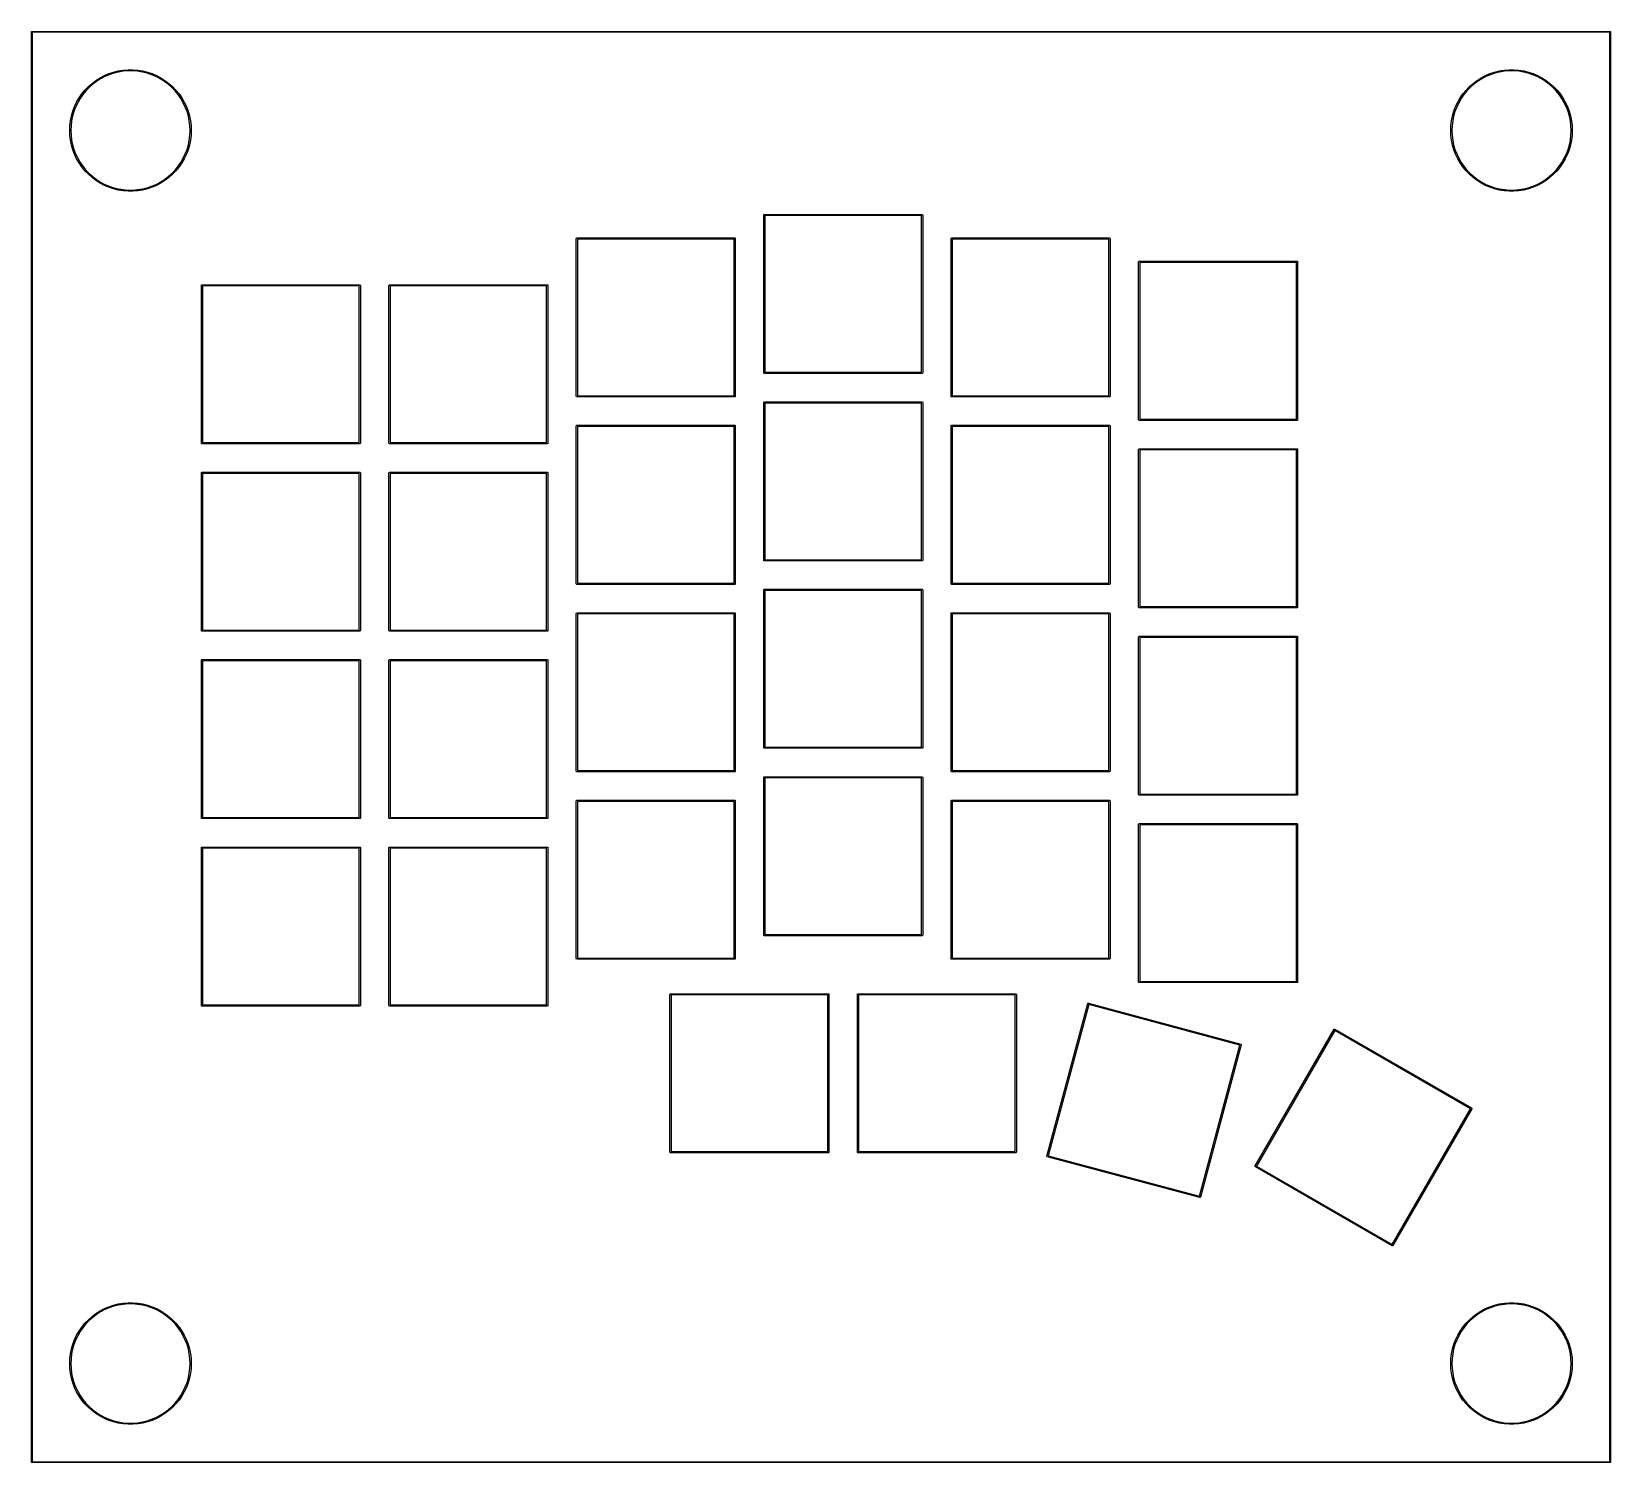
# Model space of a CAD drawing. Extents: x 50 to 210, y -155 to -10.
import ezdxf

# ---------------------------------------------------------------- set-up
doc = ezdxf.new("R2010")
doc.units = 0
doc.layers.add('BLACK', color=7, linetype='CONTINUOUS')

msp = doc.modelspace()

# ---------------------------------------------------------------- linework, layer by layer
at = {"layer": 'BLACK', "linetype": 'CONTINUOUS'}
for p, q in [((49.975, -10), (49.9823, -9.9823)), ((49.975, -155), (49.975, -10)), ((49.9823, -9.9823), (50, -9.975)), ((50, -9.975), (210, -9.975)), ((50.025, -10.025), (50.025, -154.975)), ((209.975, -10.025), (50.025, -10.025)), ((209.975, -154.975), (209.975, -10.025)), ((210, -9.975), (210.018, -9.9823)), ((210.018, -9.9823), (210.025, -10)), ((210.025, -10), (210.025, -155)), ((57.3593, -14.4347), (57.8156, -14.2403)), ((57.8564, -14.3479), (57.4086, -14.5387)), ((57.8156, -14.2403), (58.2862, -14.0832)), ((58.3182, -14.1938), (57.8564, -14.3479)), ((58.2862, -14.0832), (58.7678, -13.9645)), ((58.7909, -14.0773), (58.3182, -14.1938)), ((58.7678, -13.9645), (59.2575, -13.8849)), ((59.2714, -13.9992), (58.7909, -14.0773)), ((59.2575, -13.8849), (59.752, -13.845)), ((59.7566, -13.96), (59.2714, -13.9992)), ((59.752, -13.845), (60.248, -13.845)), ((60.2434, -13.96), (59.7566, -13.96)), ((60.7286, -13.9992), (60.2434, -13.96)), ((60.248, -13.845), (60.7425, -13.8849)), ((61.2091, -14.0773), (60.7286, -13.9992)), ((60.7425, -13.8849), (61.2322, -13.9645)), ((61.6818, -14.1938), (61.2091, -14.0773)), ((61.2322, -13.9645), (61.7138, -14.0832)), ((62.1436, -14.3479), (61.6818, -14.1938)), ((61.7138, -14.0832), (62.1844, -14.2403)), ((62.5914, -14.5387), (62.1436, -14.3479)), ((62.1844, -14.2403), (62.6407, -14.4347)), ((197.359, -14.4347), (197.816, -14.2403)), ((197.856, -14.3479), (197.409, -14.5387)), ((197.816, -14.2403), (198.286, -14.0832)), ((198.318, -14.1938), (197.856, -14.3479)), ((198.286, -14.0832), (198.768, -13.9645)), ((198.791, -14.0773), (198.318, -14.1938)), ((198.768, -13.9645), (199.257, -13.8849)), ((199.271, -13.9992), (198.791, -14.0773)), ((199.257, -13.8849), (199.752, -13.845)), ((199.757, -13.96), (199.271, -13.9992)), ((199.752, -13.845), (200.248, -13.845)), ((200.243, -13.96), (199.757, -13.96)), ((200.729, -13.9992), (200.243, -13.96)), ((200.248, -13.845), (200.743, -13.8849)), ((201.209, -14.0773), (200.729, -13.9992)), ((200.743, -13.8849), (201.232, -13.9645)), ((201.682, -14.1938), (201.209, -14.0773)), ((201.232, -13.9645), (201.714, -14.0832)), ((202.144, -14.3479), (201.682, -14.1938)), ((201.714, -14.0832), (202.184, -14.2403)), ((202.591, -14.5387), (202.144, -14.3479)), ((202.184, -14.2403), (202.641, -14.4347)), ((55.0754, -16.2994), (55.3892, -15.9152)), ((55.4753, -15.9915), (55.1674, -16.3686)), ((55.3892, -15.9152), (55.7328, -15.5574)), ((55.8125, -15.6404), (55.4753, -15.9915)), ((55.7328, -15.5574), (56.1041, -15.2284)), ((56.1769, -15.3176), (55.8125, -15.6404)), ((56.1041, -15.2284), (56.5007, -14.9304)), ((56.5661, -15.0251), (56.1769, -15.3176)), ((56.5007, -14.9304), (56.92, -14.6653)), ((56.9775, -14.765), (56.5661, -15.0251)), ((56.92, -14.6653), (57.3593, -14.4347)), ((57.4086, -14.5387), (56.9775, -14.765)), ((63.0225, -14.765), (62.5914, -14.5387)), ((62.6407, -14.4347), (63.08, -14.6653)), ((63.4339, -15.0251), (63.0225, -14.765)), ((63.08, -14.6653), (63.4993, -14.9304)), ((63.8231, -15.3176), (63.4339, -15.0251)), ((63.4993, -14.9304), (63.8959, -15.2284)), ((64.1875, -15.6404), (63.8231, -15.3176)), ((63.8959, -15.2284), (64.2672, -15.5574)), ((64.5247, -15.9915), (64.1875, -15.6404)), ((64.2672, -15.5574), (64.6108, -15.9152)), ((64.8326, -16.3686), (64.5247, -15.9915)), ((64.6108, -15.9152), (64.9246, -16.2994)), ((195.075, -16.2994), (195.389, -15.9152)), ((195.475, -15.9915), (195.167, -16.3686)), ((195.389, -15.9152), (195.733, -15.5574)), ((195.813, -15.6404), (195.475, -15.9915)), ((195.733, -15.5574), (196.104, -15.2284)), ((196.177, -15.3176), (195.813, -15.6404)), ((196.104, -15.2284), (196.501, -14.9304)), ((196.566, -15.0251), (196.177, -15.3176)), ((196.501, -14.9304), (196.92, -14.6653)), ((196.978, -14.765), (196.566, -15.0251)), ((196.92, -14.6653), (197.359, -14.4347)), ((197.409, -14.5387), (196.978, -14.765)), ((203.022, -14.765), (202.591, -14.5387)), ((202.641, -14.4347), (203.08, -14.6653)), ((203.434, -15.0251), (203.022, -14.765)), ((203.08, -14.6653), (203.499, -14.9304)), ((203.823, -15.3176), (203.434, -15.0251)), ((203.499, -14.9304), (203.896, -15.2284)), ((204.187, -15.6404), (203.823, -15.3176)), ((203.896, -15.2284), (204.267, -15.5574)), ((204.525, -15.9915), (204.187, -15.6404)), ((204.267, -15.5574), (204.611, -15.9152)), ((204.833, -16.3686), (204.525, -15.9915)), ((204.611, -15.9152), (204.925, -16.2994)), ((54.157, -18.0493), (54.3329, -17.5855)), ((54.3329, -17.5855), (54.5456, -17.1373)), ((54.6475, -17.1908), (54.4388, -17.6306)), ((54.5456, -17.1373), (54.7936, -16.7077)), ((54.8909, -16.7692), (54.6475, -17.1908)), ((54.7936, -16.7077), (55.0754, -16.2994)), ((55.1674, -16.3686), (54.8909, -16.7692)), ((65.1091, -16.7692), (64.8326, -16.3686)), ((64.9246, -16.2994), (65.2064, -16.7077)), ((65.3525, -17.1908), (65.1091, -16.7692)), ((65.2064, -16.7077), (65.4544, -17.1373)), ((65.5612, -17.6306), (65.3525, -17.1908)), ((65.4544, -17.1373), (65.6671, -17.5855)), ((65.6671, -17.5855), (65.843, -18.0493)), ((194.157, -18.0493), (194.333, -17.5855)), ((194.333, -17.5855), (194.546, -17.1373)), ((194.648, -17.1908), (194.439, -17.6306)), ((194.546, -17.1373), (194.794, -16.7077)), ((194.891, -16.7692), (194.648, -17.1908)), ((194.794, -16.7077), (195.075, -16.2994)), ((195.167, -16.3686), (194.891, -16.7692)), ((205.109, -16.7692), (204.833, -16.3686)), ((204.925, -16.2994), (205.206, -16.7077)), ((205.352, -17.1908), (205.109, -16.7692)), ((205.206, -16.7077), (205.454, -17.1373)), ((205.561, -17.6306), (205.352, -17.1908)), ((205.454, -17.1373), (205.667, -17.5855)), ((205.667, -17.5855), (205.843, -18.0493)), ((53.86, -19.5043), (53.9198, -19.0119)), ((53.9198, -19.0119), (54.019, -18.5258)), ((54.0334, -19.0303), (53.9747, -19.5136)), ((54.019, -18.5258), (54.157, -18.0493)), ((54.1308, -18.5534), (54.0334, -19.0303)), ((54.2662, -18.0858), (54.1308, -18.5534)), ((54.4388, -17.6306), (54.2662, -18.0858)), ((65.7338, -18.0858), (65.5612, -17.6306)), ((65.8692, -18.5534), (65.7338, -18.0858)), ((65.843, -18.0493), (65.981, -18.5258)), ((65.9666, -19.0303), (65.8692, -18.5534)), ((66.0253, -19.5136), (65.9666, -19.0303)), ((65.981, -18.5258), (66.0802, -19.0119)), ((66.0802, -19.0119), (66.14, -19.5043)), ((193.86, -19.5043), (193.92, -19.0119)), ((193.92, -19.0119), (194.019, -18.5258)), ((194.033, -19.0303), (193.975, -19.5136)), ((194.019, -18.5258), (194.157, -18.0493)), ((194.131, -18.5534), (194.033, -19.0303)), ((194.266, -18.0858), (194.131, -18.5534)), ((194.439, -17.6306), (194.266, -18.0858)), ((205.734, -18.0858), (205.561, -17.6306)), ((205.869, -18.5534), (205.734, -18.0858)), ((205.843, -18.0493), (205.981, -18.5258)), ((205.967, -19.0303), (205.869, -18.5534)), ((206.025, -19.5136), (205.967, -19.0303)), ((205.981, -18.5258), (206.08, -19.0119)), ((206.08, -19.0119), (206.14, -19.5043)), ((53.84, -20), (53.86, -19.5043)), ((53.86, -20.4957), (53.84, -20)), ((53.9198, -20.9881), (53.86, -20.4957)), ((53.9747, -19.5136), (53.9551, -20)), ((53.9551, -20), (53.9747, -20.4864)), ((53.9747, -20.4864), (54.0334, -20.9697)), ((65.9666, -20.9697), (66.0253, -20.4864)), ((66.0449, -20), (66.0253, -19.5136)), ((66.0253, -20.4864), (66.0449, -20)), ((66.14, -20.4957), (66.0802, -20.9881)), ((66.14, -19.5043), (66.16, -20)), ((66.16, -20), (66.14, -20.4957)), ((193.84, -20), (193.86, -19.5043)), ((193.86, -20.4957), (193.84, -20)), ((193.92, -20.9881), (193.86, -20.4957)), ((193.975, -19.5136), (193.955, -20)), ((193.955, -20), (193.975, -20.4864)), ((193.975, -20.4864), (194.033, -20.9697)), ((205.967, -20.9697), (206.025, -20.4864)), ((206.045, -20), (206.025, -19.5136)), ((206.025, -20.4864), (206.045, -20)), ((206.14, -20.4957), (206.08, -20.9881)), ((206.14, -19.5043), (206.16, -20)), ((206.16, -20), (206.14, -20.4957)), ((54.019, -21.4742), (53.9198, -20.9881)), ((54.157, -21.9507), (54.019, -21.4742)), ((54.0334, -20.9697), (54.1308, -21.4466)), ((54.1308, -21.4466), (54.2662, -21.9142)), ((54.3329, -22.4145), (54.157, -21.9507)), ((54.2662, -21.9142), (54.4388, -22.3694)), ((54.4388, -22.3694), (54.6475, -22.8092)), ((65.3525, -22.8092), (65.5612, -22.3694)), ((65.5612, -22.3694), (65.7338, -21.9142)), ((65.843, -21.9507), (65.6671, -22.4145)), ((65.7338, -21.9142), (65.8692, -21.4466)), ((65.981, -21.4742), (65.843, -21.9507)), ((65.8692, -21.4466), (65.9666, -20.9697)), ((66.0802, -20.9881), (65.981, -21.4742)), ((194.019, -21.4742), (193.92, -20.9881)), ((194.157, -21.9507), (194.019, -21.4742)), ((194.033, -20.9697), (194.131, -21.4466)), ((194.131, -21.4466), (194.266, -21.9142)), ((194.333, -22.4145), (194.157, -21.9507)), ((194.266, -21.9142), (194.439, -22.3694)), ((194.439, -22.3694), (194.648, -22.8092)), ((205.352, -22.8092), (205.561, -22.3694)), ((205.561, -22.3694), (205.734, -21.9142)), ((205.843, -21.9507), (205.667, -22.4145)), ((205.734, -21.9142), (205.869, -21.4466)), ((205.981, -21.4742), (205.843, -21.9507)), ((205.869, -21.4466), (205.967, -20.9697)), ((206.08, -20.9881), (205.981, -21.4742)), ((54.5456, -22.8627), (54.3329, -22.4145)), ((54.7936, -23.2923), (54.5456, -22.8627)), ((54.6475, -22.8092), (54.8909, -23.2308)), ((55.0754, -23.7006), (54.7936, -23.2923)), ((54.8909, -23.2308), (55.1674, -23.6314)), ((55.3892, -24.0848), (55.0754, -23.7006)), ((55.1674, -23.6314), (55.4753, -24.0085)), ((64.5247, -24.0085), (64.8326, -23.6314)), ((64.9246, -23.7006), (64.6108, -24.0848)), ((64.8326, -23.6314), (65.1091, -23.2308)), ((65.2064, -23.2923), (64.9246, -23.7006)), ((65.1091, -23.2308), (65.3525, -22.8092)), ((65.4544, -22.8627), (65.2064, -23.2923)), ((65.6671, -22.4145), (65.4544, -22.8627)), ((194.546, -22.8627), (194.333, -22.4145)), ((194.794, -23.2923), (194.546, -22.8627)), ((194.648, -22.8092), (194.891, -23.2308)), ((195.075, -23.7006), (194.794, -23.2923)), ((194.891, -23.2308), (195.167, -23.6314)), ((195.389, -24.0848), (195.075, -23.7006)), ((195.167, -23.6314), (195.475, -24.0085)), ((204.525, -24.0085), (204.833, -23.6314)), ((204.925, -23.7006), (204.611, -24.0848)), ((204.833, -23.6314), (205.109, -23.2308)), ((205.206, -23.2923), (204.925, -23.7006)), ((205.109, -23.2308), (205.352, -22.8092)), ((205.454, -22.8627), (205.206, -23.2923)), ((205.667, -22.4145), (205.454, -22.8627)), ((55.7328, -24.4426), (55.3892, -24.0848)), ((55.4753, -24.0085), (55.8125, -24.3596)), ((56.1041, -24.7716), (55.7328, -24.4426)), ((55.8125, -24.3596), (56.1769, -24.6824)), ((56.5007, -25.0696), (56.1041, -24.7716)), ((56.1769, -24.6824), (56.5661, -24.9749)), ((56.92, -25.3347), (56.5007, -25.0696)), ((56.5661, -24.9749), (56.9775, -25.235)), ((57.3593, -25.5653), (56.92, -25.3347)), ((56.9775, -25.235), (57.4086, -25.4613)), ((57.8156, -25.7597), (57.3593, -25.5653)), ((57.4086, -25.4613), (57.8564, -25.6521)), ((62.1436, -25.6521), (62.5914, -25.4613)), ((62.6407, -25.5653), (62.1844, -25.7597)), ((62.5914, -25.4613), (63.0225, -25.235)), ((63.08, -25.3347), (62.6407, -25.5653)), ((63.0225, -25.235), (63.4339, -24.9749)), ((63.4993, -25.0696), (63.08, -25.3347)), ((63.4339, -24.9749), (63.8231, -24.6824)), ((63.8959, -24.7716), (63.4993, -25.0696)), ((63.8231, -24.6824), (64.1875, -24.3596)), ((64.2672, -24.4426), (63.8959, -24.7716)), ((64.1875, -24.3596), (64.5247, -24.0085)), ((64.6108, -24.0848), (64.2672, -24.4426)), ((195.733, -24.4426), (195.389, -24.0848)), ((195.475, -24.0085), (195.813, -24.3596)), ((196.104, -24.7716), (195.733, -24.4426)), ((195.813, -24.3596), (196.177, -24.6824)), ((196.501, -25.0696), (196.104, -24.7716)), ((196.177, -24.6824), (196.566, -24.9749)), ((196.92, -25.3347), (196.501, -25.0696)), ((196.566, -24.9749), (196.978, -25.235)), ((197.359, -25.5653), (196.92, -25.3347)), ((196.978, -25.235), (197.409, -25.4613)), ((197.816, -25.7597), (197.359, -25.5653)), ((197.409, -25.4613), (197.856, -25.6521)), ((202.144, -25.6521), (202.591, -25.4613)), ((202.641, -25.5653), (202.184, -25.7597)), ((202.591, -25.4613), (203.022, -25.235)), ((203.08, -25.3347), (202.641, -25.5653)), ((203.022, -25.235), (203.434, -24.9749)), ((203.499, -25.0696), (203.08, -25.3347)), ((203.434, -24.9749), (203.823, -24.6824)), ((203.896, -24.7716), (203.499, -25.0696)), ((203.823, -24.6824), (204.187, -24.3596)), ((204.267, -24.4426), (203.896, -24.7716)), ((204.187, -24.3596), (204.525, -24.0085)), ((204.611, -24.0848), (204.267, -24.4426)), ((58.2862, -25.9168), (57.8156, -25.7597)), ((57.8564, -25.6521), (58.3182, -25.8062)), ((58.7678, -26.0355), (58.2862, -25.9168)), ((58.3182, -25.8062), (58.7909, -25.9227)), ((59.2575, -26.1151), (58.7678, -26.0355)), ((58.7909, -25.9227), (59.2714, -26.0008)), ((59.752, -26.155), (59.2575, -26.1151)), ((59.2714, -26.0008), (59.7566, -26.04)), ((60.248, -26.155), (59.752, -26.155)), ((59.7566, -26.04), (60.2434, -26.04)), ((60.2434, -26.04), (60.7286, -26.0008)), ((60.7425, -26.1151), (60.248, -26.155)), ((60.7286, -26.0008), (61.2091, -25.9227)), ((61.2322, -26.0355), (60.7425, -26.1151)), ((61.2091, -25.9227), (61.6818, -25.8062)), ((61.7138, -25.9168), (61.2322, -26.0355)), ((61.6818, -25.8062), (62.1436, -25.6521)), ((62.1844, -25.7597), (61.7138, -25.9168)), ((198.286, -25.9168), (197.816, -25.7597)), ((197.856, -25.6521), (198.318, -25.8062)), ((198.768, -26.0355), (198.286, -25.9168)), ((198.318, -25.8062), (198.791, -25.9227)), ((199.257, -26.1151), (198.768, -26.0355)), ((198.791, -25.9227), (199.271, -26.0008)), ((199.752, -26.155), (199.257, -26.1151)), ((199.271, -26.0008), (199.757, -26.04)), ((200.248, -26.155), (199.752, -26.155)), ((199.757, -26.04), (200.243, -26.04)), ((200.243, -26.04), (200.729, -26.0008)), ((200.743, -26.1151), (200.248, -26.155)), ((200.729, -26.0008), (201.209, -25.9227)), ((201.232, -26.0355), (200.743, -26.1151)), ((201.209, -25.9227), (201.682, -25.8062)), ((201.714, -25.9168), (201.232, -26.0355)), ((201.682, -25.8062), (202.144, -25.6521)), ((202.184, -25.7597), (201.714, -25.9168)), ((124.19, -28.575), (124.208, -28.5326)), ((124.19, -44.575), (124.19, -28.575)), ((124.208, -28.5326), (124.25, -28.515)), ((124.25, -28.515), (140.25, -28.515)), ((124.31, -28.635), (124.31, -44.515)), ((140.19, -28.635), (124.31, -28.635)), ((140.19, -44.515), (140.19, -28.635)), ((140.25, -28.515), (140.292, -28.5326)), ((140.292, -28.5326), (140.31, -28.575)), ((140.31, -28.575), (140.31, -44.575)), ((105.19, -30.95), (105.208, -30.9076)), ((105.19, -46.95), (105.19, -30.95)), ((105.208, -30.9076), (105.25, -30.89)), ((105.25, -30.89), (121.25, -30.89)), ((105.31, -31.01), (105.31, -46.89)), ((121.19, -31.01), (105.31, -31.01)), ((121.19, -46.89), (121.19, -31.01)), ((121.25, -30.89), (121.292, -30.9076)), ((121.292, -30.9076), (121.31, -30.95)), ((121.31, -30.95), (121.31, -46.95)), ((143.19, -30.95), (143.208, -30.9076)), ((143.19, -46.95), (143.19, -30.95)), ((143.208, -30.9076), (143.25, -30.89)), ((143.25, -30.89), (159.25, -30.89)), ((143.31, -31.01), (143.31, -46.89)), ((159.19, -31.01), (143.31, -31.01)), ((159.19, -46.89), (159.19, -31.01)), ((159.25, -30.89), (159.292, -30.9076)), ((159.292, -30.9076), (159.31, -30.95)), ((159.31, -30.95), (159.31, -46.95)), ((162.19, -33.325), (162.208, -33.2826)), ((162.19, -49.325), (162.19, -33.325)), ((162.208, -33.2826), (162.25, -33.265)), ((162.25, -33.265), (178.25, -33.265)), ((162.31, -33.385), (162.31, -49.265)), ((178.19, -33.385), (162.31, -33.385)), ((178.19, -49.265), (178.19, -33.385)), ((178.25, -33.265), (178.292, -33.2826)), ((178.292, -33.2826), (178.31, -33.325)), ((178.31, -33.325), (178.31, -49.325)), ((67.19, -35.7), (67.2076, -35.6576)), ((67.19, -51.7), (67.19, -35.7)), ((67.2076, -35.6576), (67.25, -35.64)), ((67.25, -35.64), (83.25, -35.64)), ((67.31, -35.76), (67.31, -51.64)), ((83.19, -35.76), (67.31, -35.76)), ((83.19, -51.64), (83.19, -35.76)), ((83.25, -35.64), (83.2924, -35.6576)), ((83.2924, -35.6576), (83.31, -35.7)), ((83.31, -35.7), (83.31, -51.7)), ((86.19, -35.7), (86.2076, -35.6576)), ((86.19, -51.7), (86.19, -35.7)), ((86.2076, -35.6576), (86.25, -35.64)), ((86.25, -35.64), (102.25, -35.64)), ((86.31, -35.76), (86.31, -51.64)), ((102.19, -35.76), (86.31, -35.76)), ((102.19, -51.64), (102.19, -35.76)), ((102.25, -35.64), (102.292, -35.6576)), ((102.292, -35.6576), (102.31, -35.7)), ((102.31, -35.7), (102.31, -51.7)), ((124.208, -44.6174), (124.19, -44.575)), ((124.25, -44.635), (124.208, -44.6174)), ((140.25, -44.635), (124.25, -44.635)), ((124.31, -44.515), (140.19, -44.515)), ((140.292, -44.6174), (140.25, -44.635)), ((140.31, -44.575), (140.292, -44.6174)), ((105.208, -46.9924), (105.19, -46.95)), ((105.25, -47.01), (105.208, -46.9924)), ((121.25, -47.01), (105.25, -47.01)), ((105.31, -46.89), (121.19, -46.89)), ((121.292, -46.9924), (121.25, -47.01)), ((121.31, -46.95), (121.292, -46.9924)), ((124.19, -47.575), (124.208, -47.5326)), ((124.19, -63.575), (124.19, -47.575)), ((124.208, -47.5326), (124.25, -47.515)), ((124.25, -47.515), (140.25, -47.515)), ((124.31, -47.635), (124.31, -63.515)), ((140.19, -47.635), (124.31, -47.635)), ((140.19, -63.515), (140.19, -47.635)), ((140.25, -47.515), (140.292, -47.5326)), ((140.292, -47.5326), (140.31, -47.575)), ((140.31, -47.575), (140.31, -63.575)), ((143.208, -46.9924), (143.19, -46.95)), ((143.25, -47.01), (143.208, -46.9924)), ((159.25, -47.01), (143.25, -47.01)), ((143.31, -46.89), (159.19, -46.89)), ((159.292, -46.9924), (159.25, -47.01)), ((159.31, -46.95), (159.292, -46.9924)), ((162.208, -49.3674), (162.19, -49.325)), ((162.25, -49.385), (162.208, -49.3674)), ((178.25, -49.385), (162.25, -49.385)), ((162.31, -49.265), (178.19, -49.265)), ((178.292, -49.3674), (178.25, -49.385)), ((178.31, -49.325), (178.292, -49.3674)), ((105.19, -49.95), (105.208, -49.9076)), ((105.19, -65.95), (105.19, -49.95)), ((105.208, -49.9076), (105.25, -49.89)), ((105.25, -49.89), (121.25, -49.89)), ((105.31, -50.01), (105.31, -65.89)), ((121.19, -50.01), (105.31, -50.01)), ((121.19, -65.89), (121.19, -50.01)), ((121.25, -49.89), (121.292, -49.9076)), ((121.292, -49.9076), (121.31, -49.95)), ((121.31, -49.95), (121.31, -65.95)), ((143.19, -49.95), (143.208, -49.9076)), ((143.19, -65.95), (143.19, -49.95)), ((143.208, -49.9076), (143.25, -49.89)), ((143.25, -49.89), (159.25, -49.89)), ((143.31, -50.01), (143.31, -65.89)), ((159.19, -50.01), (143.31, -50.01)), ((159.19, -65.89), (159.19, -50.01)), ((159.25, -49.89), (159.292, -49.9076)), ((159.292, -49.9076), (159.31, -49.95)), ((159.31, -49.95), (159.31, -65.95)), ((67.2076, -51.7424), (67.19, -51.7)), ((67.25, -51.76), (67.2076, -51.7424)), ((83.25, -51.76), (67.25, -51.76)), ((67.31, -51.64), (83.19, -51.64)), ((83.2924, -51.7424), (83.25, -51.76)), ((83.31, -51.7), (83.2924, -51.7424)), ((86.2076, -51.7424), (86.19, -51.7)), ((86.25, -51.76), (86.2076, -51.7424)), ((102.25, -51.76), (86.25, -51.76)), ((86.31, -51.64), (102.19, -51.64)), ((102.292, -51.7424), (102.25, -51.76)), ((102.31, -51.7), (102.292, -51.7424)), ((162.19, -52.325), (162.208, -52.2826)), ((162.19, -68.325), (162.19, -52.325)), ((162.208, -52.2826), (162.25, -52.265)), ((162.25, -52.265), (178.25, -52.265)), ((162.31, -52.385), (162.31, -68.265)), ((178.19, -52.385), (162.31, -52.385)), ((178.19, -68.265), (178.19, -52.385)), ((178.25, -52.265), (178.292, -52.2826)), ((178.292, -52.2826), (178.31, -52.325)), ((178.31, -52.325), (178.31, -68.325)), ((67.19, -54.7), (67.2076, -54.6576)), ((67.19, -70.7), (67.19, -54.7)), ((67.2076, -54.6576), (67.25, -54.64)), ((67.25, -54.64), (83.25, -54.64)), ((67.31, -54.76), (67.31, -70.64)), ((83.19, -54.76), (67.31, -54.76)), ((83.19, -70.64), (83.19, -54.76)), ((83.25, -54.64), (83.2924, -54.6576)), ((83.2924, -54.6576), (83.31, -54.7)), ((83.31, -54.7), (83.31, -70.7)), ((86.19, -54.7), (86.2076, -54.6576)), ((86.19, -70.7), (86.19, -54.7)), ((86.2076, -54.6576), (86.25, -54.64)), ((86.25, -54.64), (102.25, -54.64)), ((86.31, -54.76), (86.31, -70.64)), ((102.19, -54.76), (86.31, -54.76)), ((102.19, -70.64), (102.19, -54.76)), ((102.25, -54.64), (102.292, -54.6576)), ((102.292, -54.6576), (102.31, -54.7)), ((102.31, -54.7), (102.31, -70.7)), ((124.208, -63.6174), (124.19, -63.575)), ((124.25, -63.635), (124.208, -63.6174)), ((140.25, -63.635), (124.25, -63.635)), ((124.31, -63.515), (140.19, -63.515)), ((140.292, -63.6174), (140.25, -63.635)), ((140.31, -63.575), (140.292, -63.6174)), ((105.208, -65.9924), (105.19, -65.95)), ((105.25, -66.01), (105.208, -65.9924)), ((121.25, -66.01), (105.25, -66.01)), ((105.31, -65.89), (121.19, -65.89)), ((121.292, -65.9924), (121.25, -66.01)), ((121.31, -65.95), (121.292, -65.9924)), ((124.19, -66.575), (124.208, -66.5326)), ((124.19, -82.575), (124.19, -66.575)), ((124.208, -66.5326), (124.25, -66.515)), ((124.25, -66.515), (140.25, -66.515)), ((124.31, -66.635), (124.31, -82.515)), ((140.19, -66.635), (124.31, -66.635)), ((140.19, -82.515), (140.19, -66.635)), ((140.25, -66.515), (140.292, -66.5326)), ((140.292, -66.5326), (140.31, -66.575)), ((140.31, -66.575), (140.31, -82.575)), ((143.208, -65.9924), (143.19, -65.95)), ((143.25, -66.01), (143.208, -65.9924)), ((159.25, -66.01), (143.25, -66.01)), ((143.31, -65.89), (159.19, -65.89)), ((159.292, -65.9924), (159.25, -66.01)), ((159.31, -65.95), (159.292, -65.9924)), ((162.208, -68.3674), (162.19, -68.325)), ((162.25, -68.385), (162.208, -68.3674)), ((178.25, -68.385), (162.25, -68.385)), ((162.31, -68.265), (178.19, -68.265)), ((178.292, -68.3674), (178.25, -68.385)), ((178.31, -68.325), (178.292, -68.3674)), ((105.19, -68.95), (105.208, -68.9076)), ((105.19, -84.95), (105.19, -68.95)), ((105.208, -68.9076), (105.25, -68.89)), ((105.25, -68.89), (121.25, -68.89)), ((105.31, -69.01), (105.31, -84.89)), ((121.19, -69.01), (105.31, -69.01)), ((121.19, -84.89), (121.19, -69.01)), ((121.25, -68.89), (121.292, -68.9076)), ((121.292, -68.9076), (121.31, -68.95)), ((121.31, -68.95), (121.31, -84.95)), ((143.19, -68.95), (143.208, -68.9076)), ((143.19, -84.95), (143.19, -68.95)), ((143.208, -68.9076), (143.25, -68.89)), ((143.25, -68.89), (159.25, -68.89)), ((143.31, -69.01), (143.31, -84.89)), ((159.19, -69.01), (143.31, -69.01)), ((159.19, -84.89), (159.19, -69.01)), ((159.25, -68.89), (159.292, -68.9076)), ((159.292, -68.9076), (159.31, -68.95)), ((159.31, -68.95), (159.31, -84.95)), ((67.2076, -70.7424), (67.19, -70.7)), ((67.25, -70.76), (67.2076, -70.7424)), ((83.25, -70.76), (67.25, -70.76)), ((67.31, -70.64), (83.19, -70.64)), ((83.2924, -70.7424), (83.25, -70.76)), ((83.31, -70.7), (83.2924, -70.7424)), ((86.2076, -70.7424), (86.19, -70.7)), ((86.25, -70.76), (86.2076, -70.7424)), ((102.25, -70.76), (86.25, -70.76)), ((86.31, -70.64), (102.19, -70.64)), ((102.292, -70.7424), (102.25, -70.76)), ((102.31, -70.7), (102.292, -70.7424)), ((162.19, -71.325), (162.208, -71.2826)), ((162.19, -87.325), (162.19, -71.325)), ((162.208, -71.2826), (162.25, -71.265)), ((162.25, -71.265), (178.25, -71.265)), ((162.31, -71.385), (162.31, -87.265)), ((178.19, -71.385), (162.31, -71.385)), ((178.19, -87.265), (178.19, -71.385)), ((178.25, -71.265), (178.292, -71.2826)), ((178.292, -71.2826), (178.31, -71.325)), ((178.31, -71.325), (178.31, -87.325)), ((67.19, -73.7), (67.2076, -73.6576)), ((67.19, -89.7), (67.19, -73.7)), ((67.2076, -73.6576), (67.25, -73.64)), ((67.25, -73.64), (83.25, -73.64)), ((67.31, -73.76), (67.31, -89.64)), ((83.19, -73.76), (67.31, -73.76)), ((83.19, -89.64), (83.19, -73.76)), ((83.25, -73.64), (83.2924, -73.6576)), ((83.2924, -73.6576), (83.31, -73.7)), ((83.31, -73.7), (83.31, -89.7)), ((86.19, -73.7), (86.2076, -73.6576)), ((86.19, -89.7), (86.19, -73.7)), ((86.2076, -73.6576), (86.25, -73.64)), ((86.25, -73.64), (102.25, -73.64)), ((86.31, -73.76), (86.31, -89.64)), ((102.19, -73.76), (86.31, -73.76)), ((102.19, -89.64), (102.19, -73.76)), ((102.25, -73.64), (102.292, -73.6576)), ((102.292, -73.6576), (102.31, -73.7)), ((102.31, -73.7), (102.31, -89.7)), ((124.208, -82.6174), (124.19, -82.575)), ((124.25, -82.635), (124.208, -82.6174)), ((140.25, -82.635), (124.25, -82.635)), ((124.31, -82.515), (140.19, -82.515)), ((140.292, -82.6174), (140.25, -82.635)), ((140.31, -82.575), (140.292, -82.6174)), ((105.208, -84.9924), (105.19, -84.95)), ((105.25, -85.01), (105.208, -84.9924)), ((121.25, -85.01), (105.25, -85.01)), ((105.31, -84.89), (121.19, -84.89)), ((121.292, -84.9924), (121.25, -85.01)), ((121.31, -84.95), (121.292, -84.9924)), ((124.19, -85.575), (124.208, -85.5326)), ((124.19, -101.575), (124.19, -85.575)), ((124.208, -85.5326), (124.25, -85.515)), ((124.25, -85.515), (140.25, -85.515)), ((124.31, -85.635), (124.31, -101.515)), ((140.19, -85.635), (124.31, -85.635)), ((140.19, -101.515), (140.19, -85.635)), ((140.25, -85.515), (140.292, -85.5326)), ((140.292, -85.5326), (140.31, -85.575)), ((140.31, -85.575), (140.31, -101.575)), ((143.208, -84.9924), (143.19, -84.95)), ((143.25, -85.01), (143.208, -84.9924)), ((159.25, -85.01), (143.25, -85.01)), ((143.31, -84.89), (159.19, -84.89)), ((159.292, -84.9924), (159.25, -85.01)), ((159.31, -84.95), (159.292, -84.9924)), ((105.19, -87.95), (105.208, -87.9076)), ((105.19, -103.95), (105.19, -87.95)), ((105.208, -87.9076), (105.25, -87.89)), ((105.25, -87.89), (121.25, -87.89)), ((105.31, -88.01), (105.31, -103.89)), ((121.19, -88.01), (105.31, -88.01)), ((121.19, -103.89), (121.19, -88.01)), ((121.25, -87.89), (121.292, -87.9076)), ((121.292, -87.9076), (121.31, -87.95)), ((121.31, -87.95), (121.31, -103.95)), ((143.19, -87.95), (143.208, -87.9076)), ((143.19, -103.95), (143.19, -87.95)), ((143.208, -87.9076), (143.25, -87.89)), ((143.25, -87.89), (159.25, -87.89)), ((143.31, -88.01), (143.31, -103.89)), ((159.19, -88.01), (143.31, -88.01)), ((159.19, -103.89), (159.19, -88.01)), ((159.25, -87.89), (159.292, -87.9076)), ((159.292, -87.9076), (159.31, -87.95)), ((159.31, -87.95), (159.31, -103.95)), ((162.208, -87.3674), (162.19, -87.325)), ((162.25, -87.385), (162.208, -87.3674)), ((178.25, -87.385), (162.25, -87.385)), ((162.31, -87.265), (178.19, -87.265)), ((178.292, -87.3674), (178.25, -87.385)), ((178.31, -87.325), (178.292, -87.3674)), ((67.2076, -89.7424), (67.19, -89.7)), ((67.25, -89.76), (67.2076, -89.7424)), ((83.25, -89.76), (67.25, -89.76)), ((67.31, -89.64), (83.19, -89.64)), ((83.2924, -89.7424), (83.25, -89.76)), ((83.31, -89.7), (83.2924, -89.7424)), ((86.2076, -89.7424), (86.19, -89.7)), ((86.25, -89.76), (86.2076, -89.7424)), ((102.25, -89.76), (86.25, -89.76)), ((86.31, -89.64), (102.19, -89.64)), ((102.292, -89.7424), (102.25, -89.76)), ((102.31, -89.7), (102.292, -89.7424)), ((162.19, -90.325), (162.208, -90.2826)), ((162.19, -106.325), (162.19, -90.325)), ((162.208, -90.2826), (162.25, -90.265)), ((162.25, -90.265), (178.25, -90.265)), ((162.31, -90.385), (162.31, -106.265)), ((178.19, -90.385), (162.31, -90.385)), ((178.19, -106.265), (178.19, -90.385)), ((178.25, -90.265), (178.292, -90.2826)), ((178.292, -90.2826), (178.31, -90.325)), ((178.31, -90.325), (178.31, -106.325)), ((67.19, -92.7), (67.2076, -92.6576)), ((67.19, -108.7), (67.19, -92.7)), ((67.2076, -92.6576), (67.25, -92.64)), ((67.25, -92.64), (83.25, -92.64)), ((67.31, -92.76), (67.31, -108.64)), ((83.19, -92.76), (67.31, -92.76)), ((83.19, -108.64), (83.19, -92.76)), ((83.25, -92.64), (83.2924, -92.6576)), ((83.2924, -92.6576), (83.31, -92.7)), ((83.31, -92.7), (83.31, -108.7)), ((86.19, -92.7), (86.2076, -92.6576)), ((86.19, -108.7), (86.19, -92.7)), ((86.2076, -92.6576), (86.25, -92.64)), ((86.25, -92.64), (102.25, -92.64)), ((86.31, -92.76), (86.31, -108.64)), ((102.19, -92.76), (86.31, -92.76)), ((102.19, -108.64), (102.19, -92.76)), ((102.25, -92.64), (102.292, -92.6576)), ((102.292, -92.6576), (102.31, -92.7)), ((102.31, -92.7), (102.31, -108.7)), ((124.208, -101.617), (124.19, -101.575)), ((124.25, -101.635), (124.208, -101.617)), ((140.25, -101.635), (124.25, -101.635)), ((124.31, -101.515), (140.19, -101.515)), ((140.292, -101.617), (140.25, -101.635)), ((140.31, -101.575), (140.292, -101.617)), ((105.208, -103.992), (105.19, -103.95)), ((105.25, -104.01), (105.208, -103.992)), ((121.25, -104.01), (105.25, -104.01)), ((105.31, -103.89), (121.19, -103.89)), ((121.292, -103.992), (121.25, -104.01)), ((121.31, -103.95), (121.292, -103.992)), ((143.208, -103.992), (143.19, -103.95)), ((143.25, -104.01), (143.208, -103.992)), ((159.25, -104.01), (143.25, -104.01)), ((143.31, -103.89), (159.19, -103.89)), ((159.292, -103.992), (159.25, -104.01)), ((159.31, -103.95), (159.292, -103.992)), ((162.208, -106.367), (162.19, -106.325)), ((162.25, -106.385), (162.208, -106.367)), ((178.25, -106.385), (162.25, -106.385)), ((162.31, -106.265), (178.19, -106.265)), ((178.292, -106.367), (178.25, -106.385)), ((178.31, -106.325), (178.292, -106.367)), ((67.2076, -108.742), (67.19, -108.7)), ((67.25, -108.76), (67.2076, -108.742)), ((83.25, -108.76), (67.25, -108.76)), ((67.31, -108.64), (83.19, -108.64)), ((83.2924, -108.742), (83.25, -108.76)), ((83.31, -108.7), (83.2924, -108.742)), ((86.2076, -108.742), (86.19, -108.7)), ((86.25, -108.76), (86.2076, -108.742)), ((102.25, -108.76), (86.25, -108.76)), ((86.31, -108.64), (102.19, -108.64)), ((102.292, -108.742), (102.25, -108.76)), ((102.31, -108.7), (102.292, -108.742)), ((114.69, -107.575), (114.708, -107.533)), ((114.69, -123.575), (114.69, -107.575)), ((114.708, -107.533), (114.75, -107.515)), ((114.75, -107.515), (130.75, -107.515)), ((114.81, -107.635), (114.81, -123.515)), ((130.69, -107.635), (114.81, -107.635)), ((130.69, -123.515), (130.69, -107.635)), ((130.75, -107.515), (130.792, -107.533)), ((130.792, -107.533), (130.81, -107.575)), ((130.81, -107.575), (130.81, -123.575)), ((133.69, -107.575), (133.708, -107.533)), ((133.69, -123.575), (133.69, -107.575)), ((133.708, -107.533), (133.75, -107.515)), ((133.75, -107.515), (149.75, -107.515)), ((133.81, -107.635), (133.81, -123.515)), ((149.69, -107.635), (133.81, -107.635)), ((149.69, -123.515), (149.69, -107.635)), ((149.75, -107.515), (149.792, -107.533)), ((149.792, -107.533), (149.81, -107.575)), ((149.81, -107.575), (149.81, -123.575)), ((152.894, -123.967), (157.035, -108.512)), ((157.135, -108.601), (153.025, -123.94)), ((157.035, -108.512), (157.063, -108.475)), ((157.063, -108.475), (157.108, -108.469)), ((157.108, -108.469), (172.563, -112.611)), ((172.474, -112.711), (157.135, -108.601)), ((174.02, -124.974), (182.02, -111.117)), ((182.094, -111.229), (174.154, -124.982)), ((182.02, -111.117), (182.056, -111.089)), ((182.02, -111.117), (182.02, -111.117)), ((182.056, -111.089), (182.102, -111.095)), ((195.846, -119.169), (182.094, -111.229)), ((182.102, -111.095), (195.958, -119.095)), ((168.364, -128.05), (172.474, -112.711)), ((172.606, -112.684), (168.465, -128.139)), ((172.563, -112.611), (172.6, -112.638)), ((172.6, -112.638), (172.606, -112.684)), ((187.906, -132.922), (195.846, -119.169)), ((195.98, -119.177), (187.98, -133.034)), ((195.958, -119.095), (195.958, -119.095)), ((195.958, -119.095), (195.986, -119.132)), ((195.986, -119.132), (195.98, -119.177)), ((114.708, -123.617), (114.69, -123.575)), ((114.75, -123.635), (114.708, -123.617)), ((130.75, -123.635), (114.75, -123.635)), ((114.81, -123.515), (130.69, -123.515)), ((130.792, -123.617), (130.75, -123.635)), ((130.81, -123.575), (130.792, -123.617)), ((133.708, -123.617), (133.69, -123.575)), ((133.75, -123.635), (133.708, -123.617)), ((149.75, -123.635), (133.75, -123.635)), ((133.81, -123.515), (149.69, -123.515)), ((149.792, -123.617), (149.75, -123.635)), ((149.81, -123.575), (149.792, -123.617)), ((152.9, -124.012), (152.894, -123.967)), ((152.936, -124.04), (152.9, -124.012)), ((168.391, -128.181), (152.936, -124.04)), ((153.025, -123.94), (168.364, -128.05)), ((174.014, -125.019), (174.02, -124.974)), ((174.042, -125.056), (174.014, -125.019)), ((174.02, -124.974), (174.02, -124.974)), ((187.898, -133.056), (174.042, -125.056)), ((174.154, -124.982), (187.906, -132.922)), ((168.437, -128.175), (168.391, -128.181)), ((168.465, -128.139), (168.437, -128.175)), ((187.944, -133.062), (187.898, -133.056)), ((187.98, -133.034), (187.944, -133.062)), ((187.98, -133.034), (187.98, -133.034)), ((57.3593, -139.435), (57.8156, -139.24)), ((57.8156, -139.24), (58.2862, -139.083)), ((58.3182, -139.194), (57.8564, -139.348)), ((58.2862, -139.083), (58.7678, -138.964)), ((58.7909, -139.077), (58.3182, -139.194)), ((58.7678, -138.964), (59.2575, -138.885)), ((59.2714, -138.999), (58.7909, -139.077)), ((59.2575, -138.885), (59.752, -138.845)), ((59.7566, -138.96), (59.2714, -138.999)), ((59.752, -138.845), (60.248, -138.845)), ((60.2434, -138.96), (59.7566, -138.96)), ((60.7286, -138.999), (60.2434, -138.96)), ((60.248, -138.845), (60.7425, -138.885)), ((61.2091, -139.077), (60.7286, -138.999)), ((60.7425, -138.885), (61.2322, -138.964)), ((61.6818, -139.194), (61.2091, -139.077)), ((61.2322, -138.964), (61.7138, -139.083)), ((62.1436, -139.348), (61.6818, -139.194)), ((61.7138, -139.083), (62.1844, -139.24)), ((62.1844, -139.24), (62.6407, -139.435)), ((197.359, -139.435), (197.816, -139.24)), ((197.816, -139.24), (198.286, -139.083)), ((198.318, -139.194), (197.856, -139.348)), ((198.286, -139.083), (198.768, -138.964)), ((198.791, -139.077), (198.318, -139.194)), ((198.768, -138.964), (199.257, -138.885)), ((199.271, -138.999), (198.791, -139.077)), ((199.257, -138.885), (199.752, -138.845)), ((199.757, -138.96), (199.271, -138.999)), ((199.752, -138.845), (200.248, -138.845)), ((200.243, -138.96), (199.757, -138.96)), ((200.729, -138.999), (200.243, -138.96)), ((200.248, -138.845), (200.743, -138.885)), ((201.209, -139.077), (200.729, -138.999)), ((200.743, -138.885), (201.232, -138.964)), ((201.682, -139.194), (201.209, -139.077)), ((201.232, -138.964), (201.714, -139.083)), ((202.144, -139.348), (201.682, -139.194)), ((201.714, -139.083), (202.184, -139.24)), ((202.184, -139.24), (202.641, -139.435)), ((55.3892, -140.915), (55.7328, -140.557)), ((55.8125, -140.64), (55.4753, -140.991)), ((55.7328, -140.557), (56.1041, -140.228)), ((56.1769, -140.318), (55.8125, -140.64)), ((56.1041, -140.228), (56.5007, -139.93)), ((56.5661, -140.025), (56.1769, -140.318)), ((56.5007, -139.93), (56.92, -139.665)), ((56.9775, -139.765), (56.5661, -140.025)), ((56.92, -139.665), (57.3593, -139.435)), ((57.4086, -139.539), (56.9775, -139.765)), ((57.8564, -139.348), (57.4086, -139.539)), ((62.5914, -139.539), (62.1436, -139.348)), ((63.0225, -139.765), (62.5914, -139.539)), ((62.6407, -139.435), (63.08, -139.665)), ((63.4339, -140.025), (63.0225, -139.765)), ((63.08, -139.665), (63.4993, -139.93)), ((63.8231, -140.318), (63.4339, -140.025)), ((63.4993, -139.93), (63.8959, -140.228)), ((64.1875, -140.64), (63.8231, -140.318)), ((63.8959, -140.228), (64.2672, -140.557)), ((64.5247, -140.991), (64.1875, -140.64)), ((64.2672, -140.557), (64.6108, -140.915)), ((195.389, -140.915), (195.733, -140.557)), ((195.813, -140.64), (195.475, -140.991)), ((195.733, -140.557), (196.104, -140.228)), ((196.177, -140.318), (195.813, -140.64)), ((196.104, -140.228), (196.501, -139.93)), ((196.566, -140.025), (196.177, -140.318)), ((196.501, -139.93), (196.92, -139.665)), ((196.978, -139.765), (196.566, -140.025)), ((196.92, -139.665), (197.359, -139.435)), ((197.409, -139.539), (196.978, -139.765)), ((197.856, -139.348), (197.409, -139.539)), ((202.591, -139.539), (202.144, -139.348)), ((203.022, -139.765), (202.591, -139.539)), ((202.641, -139.435), (203.08, -139.665)), ((203.434, -140.025), (203.022, -139.765)), ((203.08, -139.665), (203.499, -139.93)), ((203.823, -140.318), (203.434, -140.025)), ((203.499, -139.93), (203.896, -140.228)), ((204.187, -140.64), (203.823, -140.318)), ((203.896, -140.228), (204.267, -140.557)), ((204.525, -140.991), (204.187, -140.64)), ((204.267, -140.557), (204.611, -140.915)), ((54.3329, -142.585), (54.5456, -142.137)), ((54.6475, -142.191), (54.4388, -142.631)), ((54.5456, -142.137), (54.7936, -141.708)), ((54.8909, -141.769), (54.6475, -142.191)), ((54.7936, -141.708), (55.0754, -141.299)), ((55.1674, -141.369), (54.8909, -141.769)), ((55.0754, -141.299), (55.3892, -140.915)), ((55.4753, -140.991), (55.1674, -141.369)), ((64.8326, -141.369), (64.5247, -140.991)), ((64.6108, -140.915), (64.9246, -141.299)), ((65.1091, -141.769), (64.8326, -141.369)), ((64.9246, -141.299), (65.2064, -141.708)), ((65.3525, -142.191), (65.1091, -141.769)), ((65.2064, -141.708), (65.4544, -142.137)), ((65.5612, -142.631), (65.3525, -142.191)), ((65.4544, -142.137), (65.6671, -142.585)), ((194.333, -142.585), (194.546, -142.137)), ((194.648, -142.191), (194.439, -142.631)), ((194.546, -142.137), (194.794, -141.708)), ((194.891, -141.769), (194.648, -142.191)), ((194.794, -141.708), (195.075, -141.299)), ((195.167, -141.369), (194.891, -141.769)), ((195.075, -141.299), (195.389, -140.915)), ((195.475, -140.991), (195.167, -141.369)), ((204.833, -141.369), (204.525, -140.991)), ((204.611, -140.915), (204.925, -141.299)), ((205.109, -141.769), (204.833, -141.369)), ((204.925, -141.299), (205.206, -141.708)), ((205.352, -142.191), (205.109, -141.769)), ((205.206, -141.708), (205.454, -142.137)), ((205.561, -142.631), (205.352, -142.191)), ((205.454, -142.137), (205.667, -142.585)), ((53.86, -144.504), (53.9198, -144.012)), ((53.9198, -144.012), (54.019, -143.526)), ((54.0334, -144.03), (53.9747, -144.514)), ((54.019, -143.526), (54.157, -143.049)), ((54.1308, -143.553), (54.0334, -144.03)), ((54.2662, -143.086), (54.1308, -143.553)), ((54.157, -143.049), (54.3329, -142.585)), ((54.4388, -142.631), (54.2662, -143.086)), ((65.7338, -143.086), (65.5612, -142.631)), ((65.6671, -142.585), (65.843, -143.049)), ((65.8692, -143.553), (65.7338, -143.086)), ((65.843, -143.049), (65.981, -143.526)), ((65.9666, -144.03), (65.8692, -143.553)), ((66.0253, -144.514), (65.9666, -144.03)), ((65.981, -143.526), (66.0802, -144.012)), ((66.0802, -144.012), (66.14, -144.504)), ((193.86, -144.504), (193.92, -144.012)), ((193.92, -144.012), (194.019, -143.526)), ((194.033, -144.03), (193.975, -144.514)), ((194.019, -143.526), (194.157, -143.049)), ((194.131, -143.553), (194.033, -144.03)), ((194.266, -143.086), (194.131, -143.553)), ((194.157, -143.049), (194.333, -142.585)), ((194.439, -142.631), (194.266, -143.086)), ((205.734, -143.086), (205.561, -142.631)), ((205.667, -142.585), (205.843, -143.049)), ((205.869, -143.553), (205.734, -143.086)), ((205.843, -143.049), (205.981, -143.526)), ((205.967, -144.03), (205.869, -143.553)), ((206.025, -144.514), (205.967, -144.03)), ((205.981, -143.526), (206.08, -144.012)), ((206.08, -144.012), (206.14, -144.504)), ((53.84, -145), (53.86, -144.504)), ((53.86, -145.496), (53.84, -145)), ((53.9198, -145.988), (53.86, -145.496)), ((53.9747, -144.514), (53.9551, -145)), ((53.9551, -145), (53.9747, -145.486)), ((53.9747, -145.486), (54.0334, -145.97)), ((65.9666, -145.97), (66.0253, -145.486)), ((66.0449, -145), (66.0253, -144.514)), ((66.0253, -145.486), (66.0449, -145)), ((66.14, -145.496), (66.0802, -145.988)), ((66.14, -144.504), (66.16, -145)), ((66.16, -145), (66.14, -145.496)), ((193.84, -145), (193.86, -144.504)), ((193.86, -145.496), (193.84, -145)), ((193.92, -145.988), (193.86, -145.496)), ((193.975, -144.514), (193.955, -145)), ((193.955, -145), (193.975, -145.486)), ((193.975, -145.486), (194.033, -145.97)), ((205.967, -145.97), (206.025, -145.486)), ((206.045, -145), (206.025, -144.514)), ((206.025, -145.486), (206.045, -145)), ((206.14, -145.496), (206.08, -145.988)), ((206.14, -144.504), (206.16, -145)), ((206.16, -145), (206.14, -145.496)), ((54.019, -146.474), (53.9198, -145.988)), ((54.157, -146.951), (54.019, -146.474)), ((54.0334, -145.97), (54.1308, -146.447)), ((54.1308, -146.447), (54.2662, -146.914)), ((54.3329, -147.415), (54.157, -146.951)), ((54.2662, -146.914), (54.4388, -147.369)), ((65.5612, -147.369), (65.7338, -146.914)), ((65.843, -146.951), (65.6671, -147.415)), ((65.7338, -146.914), (65.8692, -146.447)), ((65.981, -146.474), (65.843, -146.951)), ((65.8692, -146.447), (65.9666, -145.97)), ((66.0802, -145.988), (65.981, -146.474)), ((194.019, -146.474), (193.92, -145.988)), ((194.157, -146.951), (194.019, -146.474)), ((194.033, -145.97), (194.131, -146.447)), ((194.131, -146.447), (194.266, -146.914)), ((194.333, -147.415), (194.157, -146.951)), ((194.266, -146.914), (194.439, -147.369)), ((205.561, -147.369), (205.734, -146.914)), ((205.843, -146.951), (205.667, -147.415)), ((205.734, -146.914), (205.869, -146.447)), ((205.981, -146.474), (205.843, -146.951)), ((205.869, -146.447), (205.967, -145.97)), ((206.08, -145.988), (205.981, -146.474)), ((54.5456, -147.863), (54.3329, -147.415)), ((54.4388, -147.369), (54.6475, -147.809)), ((54.7936, -148.292), (54.5456, -147.863)), ((54.6475, -147.809), (54.8909, -148.231)), ((55.0754, -148.701), (54.7936, -148.292)), ((54.8909, -148.231), (55.1674, -148.631)), ((55.3892, -149.085), (55.0754, -148.701)), ((55.1674, -148.631), (55.4753, -149.009)), ((64.5247, -149.009), (64.8326, -148.631)), ((64.9246, -148.701), (64.6108, -149.085)), ((64.8326, -148.631), (65.1091, -148.231)), ((65.2064, -148.292), (64.9246, -148.701)), ((65.1091, -148.231), (65.3525, -147.809)), ((65.4544, -147.863), (65.2064, -148.292)), ((65.3525, -147.809), (65.5612, -147.369)), ((65.6671, -147.415), (65.4544, -147.863)), ((194.546, -147.863), (194.333, -147.415)), ((194.439, -147.369), (194.648, -147.809)), ((194.794, -148.292), (194.546, -147.863)), ((194.648, -147.809), (194.891, -148.231)), ((195.075, -148.701), (194.794, -148.292)), ((194.891, -148.231), (195.167, -148.631)), ((195.389, -149.085), (195.075, -148.701)), ((195.167, -148.631), (195.475, -149.009)), ((204.525, -149.009), (204.833, -148.631)), ((204.925, -148.701), (204.611, -149.085)), ((204.833, -148.631), (205.109, -148.231)), ((205.206, -148.292), (204.925, -148.701)), ((205.109, -148.231), (205.352, -147.809)), ((205.454, -147.863), (205.206, -148.292)), ((205.352, -147.809), (205.561, -147.369)), ((205.667, -147.415), (205.454, -147.863)), ((55.7328, -149.443), (55.3892, -149.085)), ((55.4753, -149.009), (55.8125, -149.36)), ((56.1041, -149.772), (55.7328, -149.443)), ((55.8125, -149.36), (56.1769, -149.682)), ((56.5007, -150.07), (56.1041, -149.772)), ((56.1769, -149.682), (56.5661, -149.975)), ((56.92, -150.335), (56.5007, -150.07)), ((56.5661, -149.975), (56.9775, -150.235)), ((57.3593, -150.565), (56.92, -150.335)), ((56.9775, -150.235), (57.4086, -150.461)), ((62.5914, -150.461), (63.0225, -150.235)), ((63.08, -150.335), (62.6407, -150.565)), ((63.0225, -150.235), (63.4339, -149.975)), ((63.4993, -150.07), (63.08, -150.335)), ((63.4339, -149.975), (63.8231, -149.682)), ((63.8959, -149.772), (63.4993, -150.07)), ((63.8231, -149.682), (64.1875, -149.36)), ((64.2672, -149.443), (63.8959, -149.772)), ((64.1875, -149.36), (64.5247, -149.009)), ((64.6108, -149.085), (64.2672, -149.443)), ((195.733, -149.443), (195.389, -149.085)), ((195.475, -149.009), (195.813, -149.36)), ((196.104, -149.772), (195.733, -149.443)), ((195.813, -149.36), (196.177, -149.682)), ((196.501, -150.07), (196.104, -149.772)), ((196.177, -149.682), (196.566, -149.975)), ((196.92, -150.335), (196.501, -150.07)), ((196.566, -149.975), (196.978, -150.235)), ((197.359, -150.565), (196.92, -150.335)), ((196.978, -150.235), (197.409, -150.461)), ((202.591, -150.461), (203.022, -150.235)), ((203.08, -150.335), (202.641, -150.565)), ((203.022, -150.235), (203.434, -149.975)), ((203.499, -150.07), (203.08, -150.335)), ((203.434, -149.975), (203.823, -149.682)), ((203.896, -149.772), (203.499, -150.07)), ((203.823, -149.682), (204.187, -149.36)), ((204.267, -149.443), (203.896, -149.772)), ((204.187, -149.36), (204.525, -149.009)), ((204.611, -149.085), (204.267, -149.443)), ((57.8156, -150.76), (57.3593, -150.565)), ((57.4086, -150.461), (57.8564, -150.652)), ((58.2862, -150.917), (57.8156, -150.76)), ((57.8564, -150.652), (58.3182, -150.806)), ((58.7678, -151.036), (58.2862, -150.917)), ((58.3182, -150.806), (58.7909, -150.923)), ((59.2575, -151.115), (58.7678, -151.036)), ((58.7909, -150.923), (59.2714, -151.001)), ((59.752, -151.155), (59.2575, -151.115)), ((59.2714, -151.001), (59.7566, -151.04)), ((60.248, -151.155), (59.752, -151.155)), ((59.7566, -151.04), (60.2434, -151.04)), ((60.2434, -151.04), (60.7286, -151.001)), ((60.7425, -151.115), (60.248, -151.155)), ((60.7286, -151.001), (61.2091, -150.923)), ((61.2322, -151.036), (60.7425, -151.115)), ((61.2091, -150.923), (61.6818, -150.806)), ((61.7138, -150.917), (61.2322, -151.036)), ((61.6818, -150.806), (62.1436, -150.652)), ((62.1844, -150.76), (61.7138, -150.917)), ((62.1436, -150.652), (62.5914, -150.461)), ((62.6407, -150.565), (62.1844, -150.76)), ((197.816, -150.76), (197.359, -150.565)), ((197.409, -150.461), (197.856, -150.652)), ((198.286, -150.917), (197.816, -150.76)), ((197.856, -150.652), (198.318, -150.806)), ((198.768, -151.036), (198.286, -150.917)), ((198.318, -150.806), (198.791, -150.923)), ((199.257, -151.115), (198.768, -151.036)), ((198.791, -150.923), (199.271, -151.001)), ((199.752, -151.155), (199.257, -151.115)), ((199.271, -151.001), (199.757, -151.04)), ((200.248, -151.155), (199.752, -151.155)), ((199.757, -151.04), (200.243, -151.04)), ((200.243, -151.04), (200.729, -151.001)), ((200.743, -151.115), (200.248, -151.155)), ((200.729, -151.001), (201.209, -150.923)), ((201.232, -151.036), (200.743, -151.115)), ((201.209, -150.923), (201.682, -150.806)), ((201.714, -150.917), (201.232, -151.036)), ((201.682, -150.806), (202.144, -150.652)), ((202.184, -150.76), (201.714, -150.917)), ((202.144, -150.652), (202.591, -150.461)), ((202.641, -150.565), (202.184, -150.76)), ((49.9823, -155.018), (49.975, -155)), ((50, -155.025), (49.9823, -155.018)), ((210, -155.025), (50, -155.025)), ((50.025, -154.975), (209.975, -154.975)), ((210.018, -155.018), (210, -155.025)), ((210.025, -155), (210.018, -155.018))]:
    msp.add_line(p, q, dxfattribs=at)

doc.saveas('drawing.dxf')
